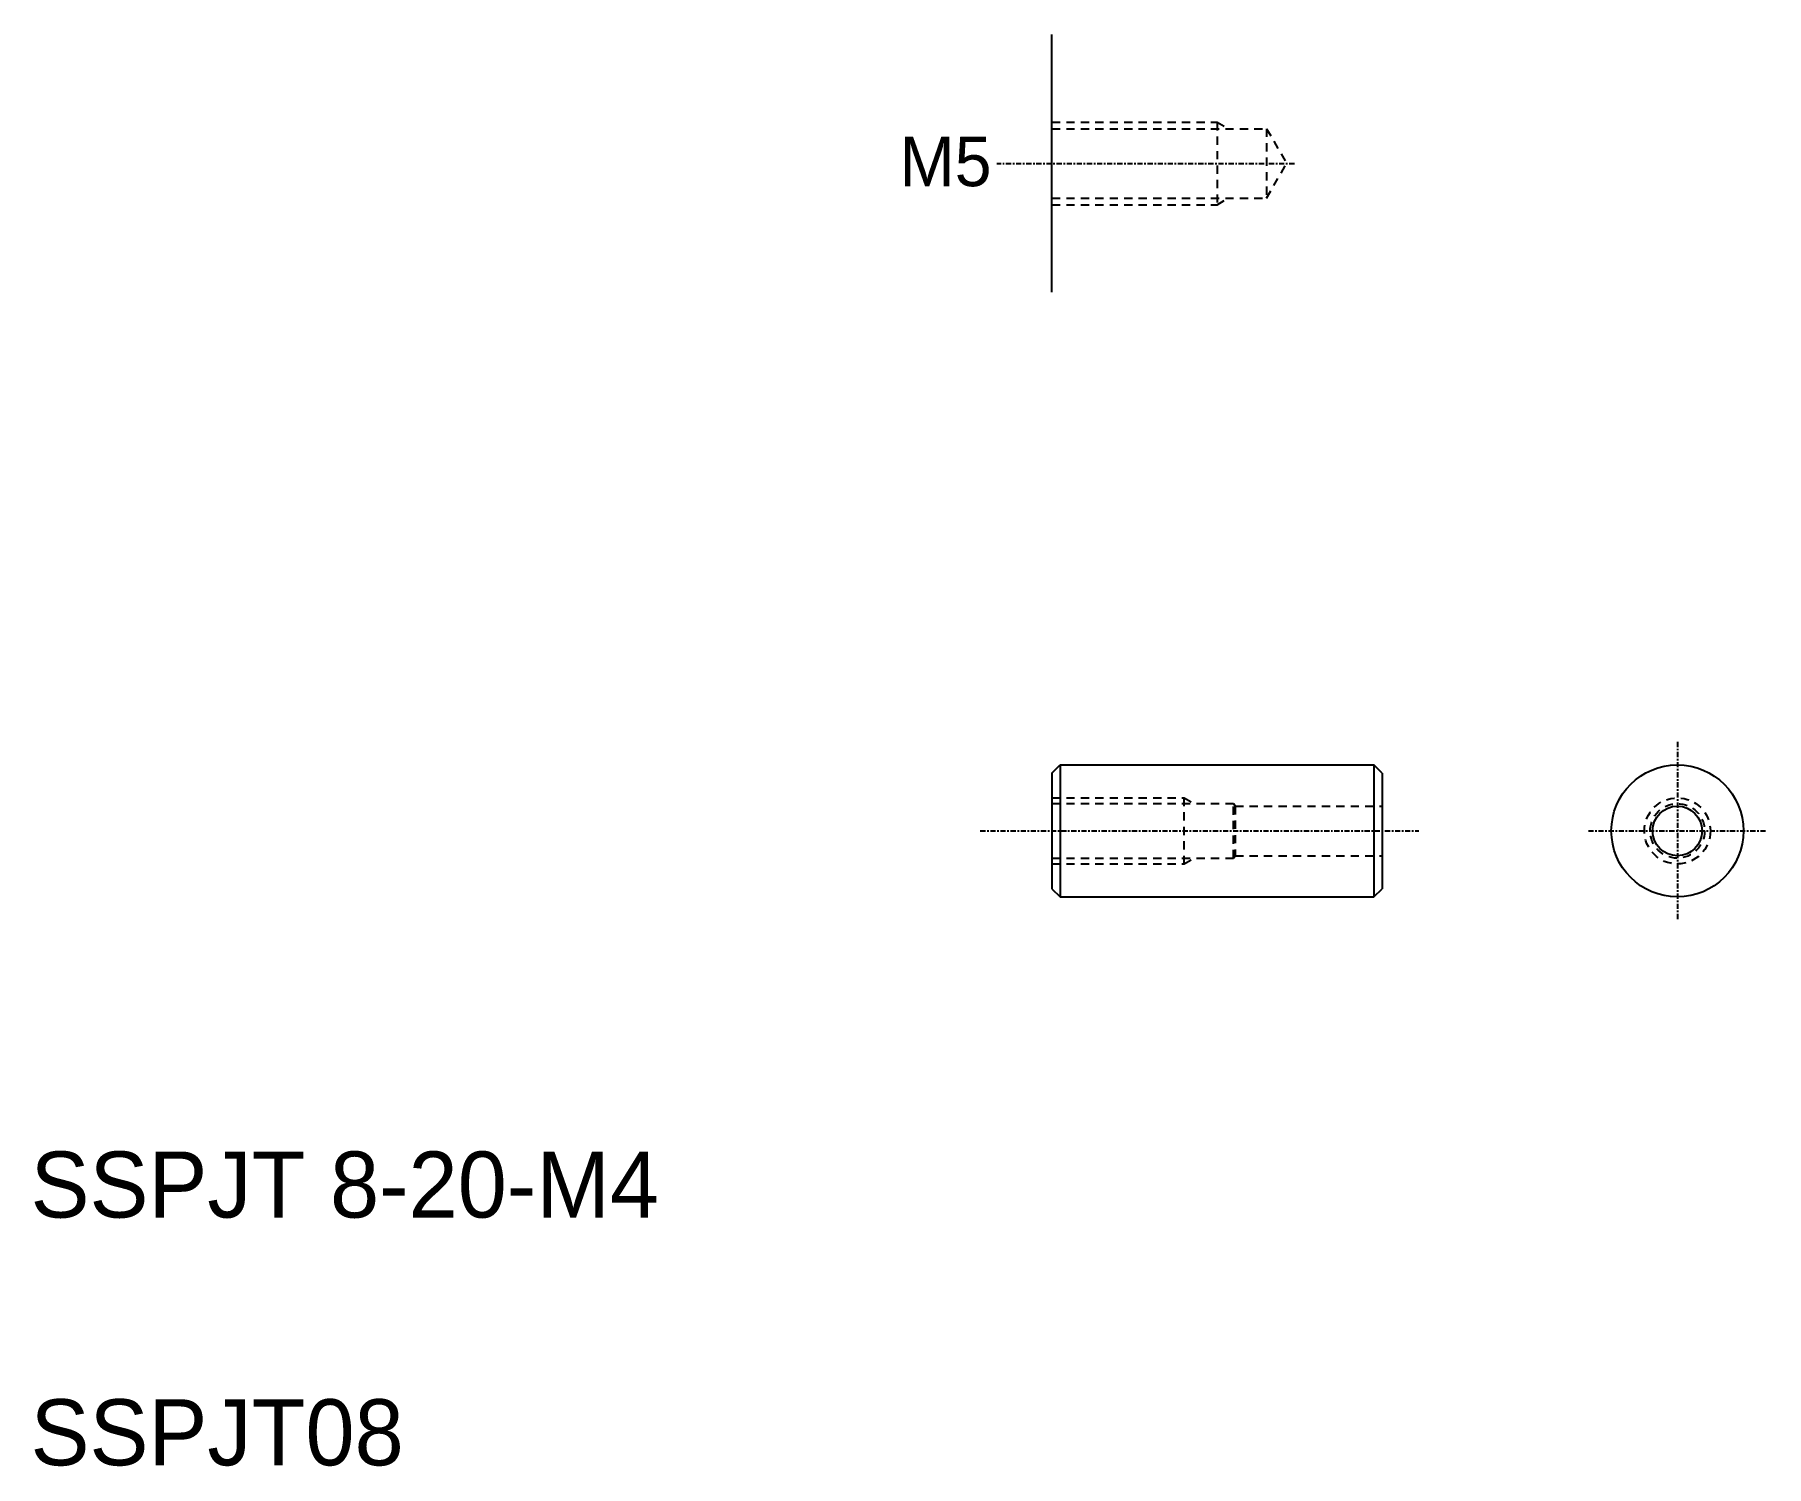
# Model space of a CAD drawing. Extents: x 251 to 356, y 45 to 131.
import ezdxf

# ---------------------------------------------------------------- set-up
doc = ezdxf.new("R2010")
doc.units = 0
doc.header["$LTSCALE"] = 0.25
doc.linetypes.add('CENTER', pattern=[2, 1.25, -0.25, 0.25, -0.25])
doc.linetypes.add('DASHED', pattern=[3.5, 2, -1.5])
doc.layers.get('0').update_dxf_attribs({"linetype": 'CONTINUOUS'})
doc.layers.add('CENTER', color=1, linetype='CENTER')

msp = doc.modelspace()

# ---------------------------------------------------------------- linework, layer by layer
for p, q in [((312.86, 115.75), (312.86, 131.35)), ((312.86, 86.64), (313.36, 87.14)), ((313.36, 87.14), (332.36, 87.14)), ((313.36, 87.14), (313.36, 79.14)), ((318.11, 87.14), (318.11, 87.14)), ((322.86, 87.14), (322.86, 87.14)), ((332.36, 87.14), (332.36, 79.14)), ((332.86, 86.64), (332.36, 87.14)), ((312.86, 86.64), (312.86, 79.64)), ((332.86, 86.64), (332.86, 79.64)), ((312.86, 85.14), (312.86, 81.14)), ((323.95, 84.64), (323.95, 84.64)), ((312.86, 79.64), (313.36, 79.14)), ((313.36, 79.14), (332.36, 79.14)), ((332.36, 79.14), (332.86, 79.64))]:
    msp.add_line(p, q)
at = {"color": 3, "linetype": 'DASHED'}
for p, q in [((312.86, 126.05), (322.86, 126.05)), ((322.86, 126.05), (322.86, 121.05)), ((322.86, 126.05), (323.47, 125.7)), ((312.86, 125.65), (325.86, 125.65)), ((325.86, 125.65), (325.86, 121.45)), ((325.86, 125.65), (327.07, 123.55)), ((325.86, 121.45), (327.07, 123.55)), ((312.86, 121.45), (325.86, 121.45)), ((312.86, 121.05), (322.86, 121.05)), ((322.86, 121.05), (323.47, 121.4)), ((312.86, 85.14), (320.86, 85.14)), ((320.86, 81.14), (320.86, 85.14)), ((320.86, 85.14), (321.47, 84.79)), ((312.86, 84.79), (323.86, 84.79)), ((323.86, 84.79), (323.95, 84.64)), ((323.86, 81.49), (323.86, 84.79)), ((323.95, 84.64), (332.86, 84.64)), ((323.95, 84.64), (323.95, 81.64)), ((312.86, 81.49), (323.86, 81.49)), ((312.86, 81.14), (320.86, 81.14)), ((320.86, 81.14), (321.47, 81.49)), ((323.86, 81.49), (323.95, 81.64)), ((323.95, 81.64), (332.86, 81.64))]:
    msp.add_line(p, q, dxfattribs=at)
for radius in [4, 1.5]:
    msp.add_circle((350.73, 83.14), radius)
for radius in [2, 1.65]:
    msp.add_circle((350.73, 83.14), radius, dxfattribs=at)
at = {"layer": 'CENTER', "color": 1, "linetype": 'CENTER'}
for p, q in [((327.54, 123.53), (309.52, 123.53)), ((350.73, 88.53), (350.73, 77.75)), ((308.52, 83.14), (335.07, 83.14)), ((345.34, 83.14), (356.12, 83.14))]:
    msp.add_line(p, q, dxfattribs=at)

# ---------------------------------------------------------------- texts
at = {"color": 7}
msp.add_text('M5', height=3, dxfattribs=at).set_placement((303.63, 122.17))
for s, p in [('SSPJT 8-20-M4', (251.02, 59.73)), ('SSPJT08 ', (251.02, 44.73))]:
    msp.add_text(s, height=4).set_placement(p)

doc.saveas('drawing.dxf')
